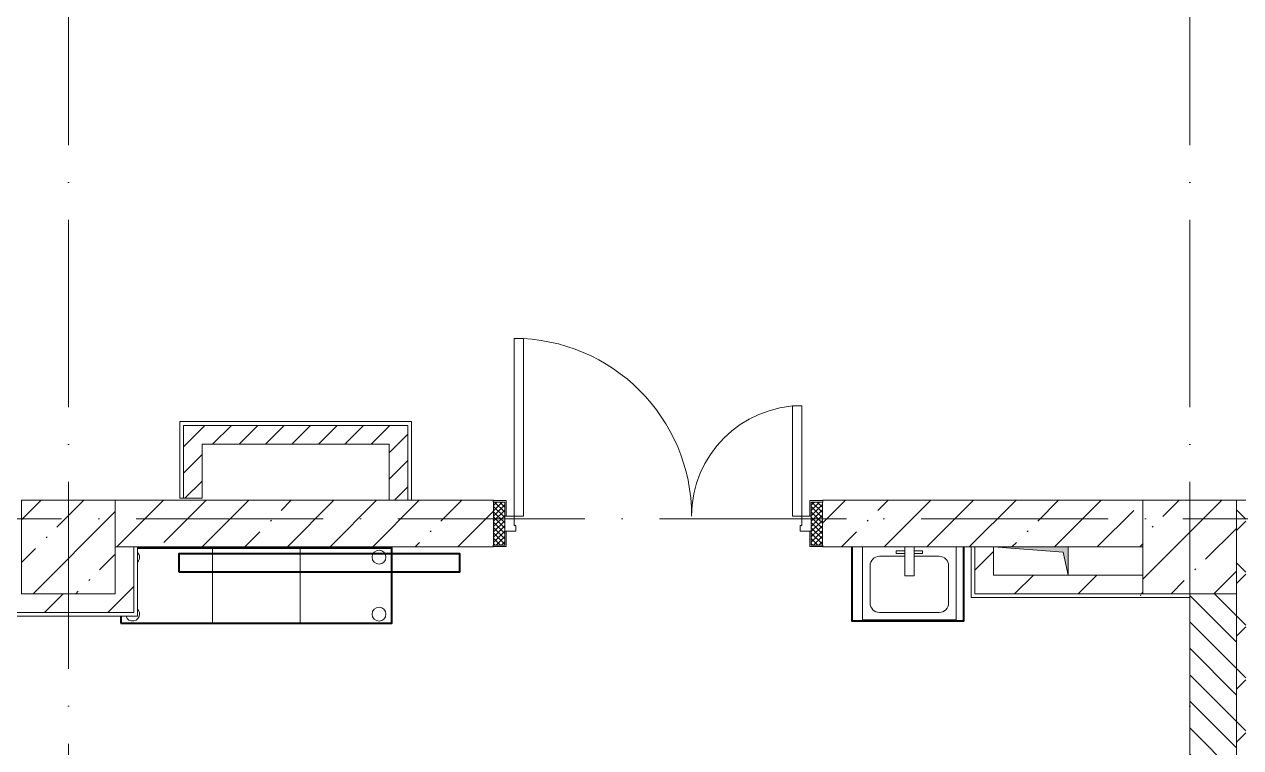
# Model space of a CAD drawing. Header units: millimetres. Extents: x -6467 to 105918, y -7090 to 92481.
# Drawn here: x 38715 to 45223, y 61858 to 65725 of the extents above; entities that cross this region are included whole.
import ezdxf

# ---------------------------------------------------------------- set-up
doc = ezdxf.new("R2010")
doc.units = ezdxf.units.MM
doc.linetypes.add('50_200_ШТРИХ_1Т_ш5_п1_п1_', pattern=[1400, 1000, -200, 0, -200])
for name, color, linetype, lineweight in [('A-DOOR', 7, 'Continuous', 9), ('A-DOOR-2', 7, 'Continuous', 5), ('A-DOOR-FRAM', 7, 'Continuous', 9), ('A-DOOR-FRAM-2', 7, 'Continuous', 5), ('A-WALL', 7, 'Continuous', 5), ('A-WALL-FNSH-1', 7, 'Continuous', 5), ('I-WALL', 7, 'Continuous', 5), ('S-COLS', 7, 'Continuous', 9), ('S-COLS-1', 7, 'Continuous', 5)]:
    doc.layers.add(name, color=color, linetype=linetype, lineweight=lineweight)
for name, color, linetype, lineweight, true_color in [('I-WALL-1', 7, 'Continuous', 5, 0x787878), ('M-EQPM-1', 7, 'Continuous', 9, 0xaaaaaa), ('M-EQPM-2', 7, 'Continuous', 9, 0xe2e2e2), ('P-SANR-FIXT-1', 7, 'Continuous', 9, 0xaaaaaa), ('мебель 2 этаж-1', 7, 'Continuous', 40, 0xaaaaaa), ('Оси-3', 7, '50_200_ШТРИХ_1Т_ш5_п1_п1_', 9, 0xaaaaaa), ('ТХ_функционал-2', 7, 'Continuous', 40, 0xaaaaaa), ('ТХ_функционал-4', 7, 'Continuous', 20, 0xaaaaaa)]:
    doc.layers.add(name, color=color, linetype=linetype, lineweight=lineweight, true_color=true_color)
pattern_1 = [(45, (0, 0), (-169.7056, 169.7056), [])]
pattern_2 = [(0, (0, 0), (406.4, 101.6), [6.706, -298.094, 6.706, -298.094, -1625.6]), (0, (0, 0), (406.4, 101.6), [-609.6, 6.706, -602.894, 6.706, -298.094, -711.2]), (0, (0, 0), (406.4, 101.6), [-1524, 6.706, -196.494, 6.706, -501.294]), (120, (152.4, 50.8), (-291.18818, 301.15272), [6.706, -298.094, 6.706, -298.094, -1625.6]), (120, (152.4, 50.8), (-291.18818, 301.15272), [-609.6, 6.706, -602.894, 6.706, -298.094, -711.2]), (120, (152.4, 50.8), (-291.18818, 301.15272), [-1524, 6.706, -196.494, 6.706, -501.294]), (240, (203.2, 254), (-115.21182, -402.75272), [6.706, -298.094, 6.706, -298.094, -1625.6]), (240, (203.2, 254), (-115.21182, -402.75272), [-609.6, 6.706, -602.894, 6.706, -298.094, -711.2]), (240, (203.2, 254), (-115.21182, -402.75272), [-1524, 6.706, -196.494, 6.706, -501.294])]
pattern_3 = [(45, (0, 0), (-70.71068, 70.71068), [])]

# ---------------------------------------------------------------- blocks, each defined once
blk = doc.blocks.new('BSC_Колонна _Прямоугольная - 500х500-V13-АИ_План этажа Радиаторы_2')
at = {"layer": 'S-COLS-1'}
h = blk.add_hatch(dxfattribs=at)
h.set_pattern_fill('FP_41', color=256, style=0, pattern_type=2)
h.set_pattern_definition([(45, (-44950, -62931.04), (-228.0985, 228.0985), []), (45, (-44721.9, -62931.04), (-228.0985, 228.0985), [403.225, -80.645, 6.706, -73.939])])
h.paths.add_polyline_path([(-250, -250), (250, -250), (250, 250), (-250, 250)])
for p, q in [((250, 250), (-250, 250)), ((-250, 250), (-250, -250)), ((250, -250), (250, 250)), ((-250, -250), (250, -250))]:
    blk.add_line(p, q, dxfattribs=at)
blk = doc.blocks.new('BSC_Колонна _Прямоугольная - 500х500-V86-АИ_План этажа Радиаторы_2')
at = {"layer": 'S-COLS-1'}
h = blk.add_hatch(dxfattribs=at)
h.set_pattern_fill('FP_114', color=256, style=0, pattern_type=2)
h.set_pattern_definition([(45, (-38950, -62931.04), (-228.0985, 228.0985), []), (45, (-38721.9, -62931.04), (-228.0985, 228.0985), [403.225, -80.645, 6.706, -73.939])])
h.paths.add_polyline_path([(-250, -250), (250, -250), (250, 250), (-250, 250)])
for p, q in [((250, 250), (-250, 250)), ((-250, 250), (-250, -250)), ((250, -250), (250, 250)), ((-250, -250), (250, -250))]:
    blk.add_line(p, q, dxfattribs=at)
blk = doc.blocks.new('SND_2D_Раковина1 - 400х300-V212-АИ_План этажа Радиаторы_2')
at = {"layer": 'P-SANR-FIXT-1'}
for p, q in [((-250, -220), (-250, 170)), ((-70, 150), (-25, 150)), ((-70, 135), (-70, 150)), ((-25, 135), (-70, 135)), ((-25, 170), (-25, 15)), ((25, 15), (25, 170)), ((70, 150), (25, 150)), ((25, 135), (70, 135)), ((70, 135), (70, 150)), ((250, 170), (250, -220)), ((-210, -130), (-210, 70)), ((-160, 120), (-25, 120)), ((25, 120), (160, 120)), ((210, 70), (210, -130)), ((-25, 15), (25, 15)), ((160, -180), (-160, -180)), ((250, -220), (-250, -220))]:
    blk.add_line(p, q, dxfattribs=at)
for centre, start, end in [((-160, 70), 90, 180), ((160, 70), 0, 90), ((-160, -130), 180, 270), ((160, -130), 270, 0)]:
    blk.add_arc(centre, 50, start, end, dxfattribs=at)
blk = doc.blocks.new('Канал вертикальный прямоугольный - Шахта - значок проема-24087328-АИ_План этажа Радиаторы_2')
at = {"layer": 'M-EQPM-2'}
blk.add_hatch(color=256, dxfattribs=at).paths.add_polyline_path([(75, 200), (-75, 200), (-75, -200), (-47.5, 172.5)])
at = {"layer": 'M-EQPM-1'}
for p, q in [((-75, -200), (-75, 200)), ((-75, 200), (75, 200)), ((-47.5, 172.5), (75, 200)), ((75, 200), (75, -200)), ((-47.5, 172.5), (-75, -200)), ((75, -200), (-75, -200))]:
    blk.add_line(p, q, dxfattribs=at)
blk = doc.blocks.new('110_Дверь_СКБ_2Ст_Наружная1 - СОШ_Д-07_1760_1440_х2400мм_Все учебные помещения_ читальные залы-25230912-АИ_План этажа Радиаторы_2')
at = {"layer": 'A-DOOR-2'}
h = blk.add_hatch(dxfattribs=at)
h.set_pattern_fill('FP_120', color=256, style=0, pattern_type=2)
h.set_pattern_definition([(135, (1456.41, 189.685), (-14.14214, -14.14214), []), (225, (1456.41, 189.685), (14.14214, -14.14214), [])])
h.paths.add_polyline_path([(899.5, -115), (899.5, 115), (839.5, 115), (839.5, -115)])
at = {"layer": 'A-DOOR-FRAM-2'}
h = blk.add_hatch(dxfattribs=at)
h.set_pattern_fill('FP_121', color=256, style=0, pattern_type=2)
h.set_pattern_definition([(45, (-666.384, 189.685), (-14.1421, 14.1421), []), (135, (-666.384, 189.685), (-14.1421, -14.1421), [])])
h.paths.add_polyline_path([(-800.5, -115), (-800.5, 115), (-860.5, 115), (-860.5, -115)])
at = {"layer": 'A-DOOR'}
for p, q in [((-750.5, 990), (-750.5, 40)), ((-700.5, 990), (-750.5, 990)), ((-700.5, 40), (-700.5, 990)), ((789.5, 630), (739.5, 630)), ((739.5, 630), (739.5, 40)), ((789.5, 40), (789.5, 630)), ((-750.5, 40), (-700.5, 40)), ((739.5, 40), (789.5, 40))]:
    blk.add_line(p, q, dxfattribs=at)
at = {"layer": 'A-DOOR-2'}
for p, q in [((-792.5, 123), (-862.5, 123)), ((-862.5, 123), (-862.5, 115)), ((-862.5, 115), (-800.5, 115)), ((-800.5, 115), (-800.5, 40)), ((-792.5, 40), (-792.5, 123)), ((901.5, 123), (831.5, 123)), ((831.5, 123), (831.5, 40)), ((839.5, 40), (839.5, 115)), ((839.5, 115), (901.5, 115)), ((901.5, 115), (901.5, 123)), ((-800.5, 40), (-792.5, 40)), ((831.5, 40), (839.5, 40)), ((-792.5, -40), (-800.5, -40)), ((-800.5, -40), (-800.5, -115)), ((-792.5, -123), (-792.5, -40)), ((839.5, -40), (831.5, -40)), ((831.5, -40), (831.5, -123)), ((839.5, -115), (839.5, -40)), ((-862.5, -115), (-862.5, -123)), ((-800.5, -115), (-862.5, -115)), ((-862.5, -123), (-792.5, -123)), ((831.5, -123), (901.5, -123)), ((901.5, -115), (839.5, -115)), ((901.5, -123), (901.5, -115))]:
    blk.add_line(p, q, dxfattribs=at)
for centre, radius, start, end in [((-750.5, 40), 950, 0, 90), ((789.5, 40), 590, 90, 180)]:
    blk.add_arc(centre, radius, start, end, dxfattribs=at)
at = {"layer": 'A-DOOR-FRAM'}
for p, q in [((-800.5, 115), (-860.5, 115)), ((-860.5, 115), (-860.5, -115)), ((-800.5, -115), (-800.5, 115)), ((899.5, 115), (839.5, 115)), ((839.5, 115), (839.5, -115)), ((899.5, -115), (899.5, 115)), ((-750.5, 40), (-800.5, 40)), ((-800.5, 40), (-800.5, -40)), ((-750.5, -10), (-750.5, 40)), ((789.5, 40), (789.5, -10)), ((839.5, 40), (789.5, 40)), ((839.5, -40), (839.5, 40)), ((-800.5, -40), (-740.5, -40)), ((-740.5, -10), (-750.5, -10)), ((-740.5, -40), (-740.5, -10)), ((789.5, -10), (779.5, -10)), ((779.5, -10), (779.5, -40)), ((779.5, -40), (839.5, -40)), ((-860.5, -115), (-800.5, -115)), ((839.5, -115), (899.5, -115))]:
    blk.add_line(p, q, dxfattribs=at)
blk = doc.blocks.new('мебель 2 этаж-28800768-АИ_План этажа Радиаторы_2')
at = {"layer": 'ТХ_функционал-2'}
blk.add_line((41494.6, 64276.3), (41494.6, 64239.1), dxfattribs=at)
at = {"layer": 'ТХ_функционал-2', "flags": 128}
for points in [[(41494.6, 64239.1), (42944.6, 64239.1), (42944.6, 64639.1), (41583.1, 64639.1)], [(45405.2, 64646.3), (45405.2, 64250.6), (46005.2, 64250.6), (46005.2, 64646.3)]]:
    blk.add_lwpolyline(points, dxfattribs=at)
blk.add_lwpolyline([(41807.1, 64511.8), (41807.1, 64611.8), (43307.1, 64611.8), (43307.1, 64511.8)], close=True, dxfattribs=at)
at = {"layer": 'ТХ_функционал-4'}
for p, q in [((41984.6, 64639.1), (41984.6, 64239.1)), ((42453.6, 64639.1), (42453.6, 64239.1))]:
    blk.add_line(p, q, dxfattribs=at)
for centre in [(42875.9, 64591.3), (42875.9, 64286.9)]:
    blk.add_circle(centre, 37, dxfattribs=at)
for centre, start, end in [((41557.6, 64591.3), 0, 41.07276), ((41557.6, 64591.3), 318.92724, 0), ((41557.6, 64286.9), 0, 41.07276), ((41557.6, 64286.9), 197.01876, 0)]:
    blk.add_arc(centre, 37, start, end, dxfattribs=at)

msp = doc.modelspace()

# ---------------------------------------------------------------- hatches: boundary and pattern name
at = {"layer": 'A-WALL'}
h = msp.add_hatch(dxfattribs=at)
h.set_pattern_fill('FP_1', color=256, style=0, pattern_type=2)
h.set_pattern_definition([(45, (0, 0), (-228.0985, 228.0985), []), (45, (228.1, 0), (-228.0985, 228.0985), [403.225, -80.645, 6.706, -73.939])])
h.paths.add_polyline_path([(44300, 62931), (44700, 62931), (44700, 63181), (42987, 63179), (42987, 62931), (44272.5, 62931)])
h.paths.add_polyline_path([(39370.4, 62931), (41223, 62933), (41223, 63181), (39200, 63181), (39200, 62931), (39320, 62931)])
at = {"layer": 'I-WALL'}
h = msp.add_hatch(dxfattribs=at)
h.set_pattern_fill('FP_4', color=256, style=0, pattern_type=2)
h.set_pattern_definition(pattern_3)
h.paths.add_polyline_path([(39666, 63191), (39666, 63581), (39566, 63581), (39566, 63191)])
h = msp.add_hatch(dxfattribs=at)
h.set_pattern_fill('FP_4', color=256, style=0, pattern_type=2)
h.set_pattern_definition(pattern_3)
h.paths.add_polyline_path([(40666, 63481), (40666, 63581), (39666, 63581), (39666, 63481)])
h = msp.add_hatch(dxfattribs=at)
h.set_pattern_fill('FP_4', color=256, style=0, pattern_type=2)
h.set_pattern_definition(pattern_3)
h.paths.add_polyline_path([(40666, 63181), (40766, 63181), (40766, 63581), (40666, 63581), (40666, 63481)])
h = msp.add_hatch(dxfattribs=at)
h.set_pattern_fill('FP_125', color=256, style=0, pattern_type=2)
h.set_pattern_definition([(45, (0, 0), (-141.42136, 141.42136), []), (135, (0, 0), (-141.42136, -141.42136), [])])
h.paths.add_polyline_path([(45250, 55181), (45250, 63181), (45200, 63181), (45200, 55181)])
h = msp.add_hatch(dxfattribs=at)
h.set_pattern_fill('FP_5', color=256, style=0, pattern_type=2)
h.set_pattern_definition(pattern_1)
h.paths.add_polyline_path([(39300, 62581), (39300, 62931), (39200, 62931), (39200, 62581)])
h = msp.add_hatch(dxfattribs=at)
h.set_pattern_fill('FP_5', color=256, style=0, pattern_type=2)
h.set_pattern_definition(pattern_1)
h.paths.add_polyline_path([(43800, 62681), (43900, 62681), (43900, 62931), (43800, 62931), (43800, 62903.5)])
h = msp.add_hatch(dxfattribs=at)
h.set_pattern_fill('FP_5', color=256, style=0, pattern_type=2)
h.set_pattern_definition(pattern_1)
h.paths.add_polyline_path([(44700, 62681), (44700, 62781), (43900, 62781), (43900, 62681), (44300, 62681)])
h = msp.add_hatch(dxfattribs=at)
h.set_pattern_fill('FP_5', color=256, style=0, pattern_type=2)
h.set_pattern_definition(pattern_1)
h.paths.add_polyline_path([(38700, 62581), (39200, 62581), (39200, 62681), (36075, 62681), (36075, 62581)])
h = msp.add_hatch(dxfattribs=at)
h.set_pattern_fill('FP_2', color=256, style=0, pattern_type=2)
h.set_pattern_definition([(135, (0, 0), (-70.71068, -70.71068), [])])
h.paths.add_polyline_path([(45200, 55681), (45200, 62681), (44950, 62681), (44950, 55681), (45183.9, 55681)])
at = {"layer": 'I-WALL-1'}
h = msp.add_hatch(dxfattribs=at)
h.set_pattern_fill('FP_3', color=256, style=0, pattern_type=2)
h.set_pattern_definition(pattern_2)
h.paths.add_polyline_path([(39546, 63191), (39566, 63191), (39566, 63601), (39546, 63601)])
h = msp.add_hatch(dxfattribs=at)
h.set_pattern_fill('FP_3', color=256, style=0, pattern_type=2)
h.set_pattern_definition(pattern_2)
h.paths.add_polyline_path([(40766, 63581), (40766, 63601), (39566, 63601), (39566, 63581), (40666, 63581)])
h = msp.add_hatch(dxfattribs=at)
h.set_pattern_fill('FP_3', color=256, style=0, pattern_type=2)
h.set_pattern_definition(pattern_2)
h.paths.add_polyline_path([(40786, 63181), (40786, 63601), (40766, 63601), (40766, 63181)])
h = msp.add_hatch(dxfattribs=at)
h.set_pattern_fill('FP_3', color=256, style=0, pattern_type=2)
h.set_pattern_definition(pattern_2)
h.paths.add_polyline_path([(39320, 62561), (39320, 62931), (39300, 62931), (39300, 62561)])
h = msp.add_hatch(dxfattribs=at)
h.set_pattern_fill('FP_3', color=256, style=0, pattern_type=2)
h.set_pattern_definition(pattern_2)
h.paths.add_polyline_path([(43800, 62661), (43800, 62931), (43780, 62931), (43780, 62661)])
h = msp.add_hatch(dxfattribs=at)
h.set_pattern_fill('FP_3', color=256, style=0, pattern_type=2)
h.set_pattern_definition(pattern_2)
h.paths.add_polyline_path([(44700, 62661), (44950, 62661), (44950, 62681), (43800, 62681), (43800, 62661), (43900, 62661)])
h = msp.add_hatch(dxfattribs=at)
h.set_pattern_fill('FP_3', color=256, style=0, pattern_type=2)
h.set_pattern_definition(pattern_2)
h.paths.add_polyline_path([(39300, 62561), (39300, 62581), (36075, 62581), (36075, 62561), (39200, 62561)])

# ---------------------------------------------------------------- linework, layer by layer
at = {"layer": 'A-WALL'}
for p, q in [((39566, 63581), (39566, 63191)), ((40766, 63581), (39566, 63581)), ((40766, 63181), (40766, 63581)), ((41225, 63181), (39200, 63181)), ((44700, 63181), (42985, 63181)), ((45250, 63181), (45200, 63181)), ((39200, 62931), (41225, 62931)), ((39300, 62931), (39300, 62581)), ((42985, 62931), (43900, 62931)), ((43800, 62931), (43800, 62681)), ((44300, 62931), (44700, 62931)), ((43800, 62681), (44700, 62681)), ((44950, 62681), (44950, 55681)), ((45200, 62681), (45200, 55181)), ((39300, 62581), (36075, 62581))]:
    msp.add_line(p, q, dxfattribs=at)
at = {"layer": 'A-WALL-FNSH-1'}
for p, q in [((39546, 63601), (39546, 63191)), ((40786, 63601), (39546, 63601)), ((40786, 63181), (40786, 63601)), ((39666, 63191), (39666, 63481)), ((39666, 63481), (40666, 63481)), ((40666, 63481), (40666, 63181)), ((39546, 63191), (39666, 63191)), ((39320, 62561), (39320, 62931)), ((43780, 62931), (43780, 62661)), ((43900, 62781), (43900, 62931)), ((44700, 62781), (43900, 62781)), ((43780, 62661), (44950, 62661)), ((36075, 62561), (39320, 62561))]:
    msp.add_line(p, q, dxfattribs=at)
at = {"layer": 'Оси-3'}
for p, q in [((38950, 91281), (38950, 52458)), ((44950, 91281), (44950, 52458)), ((104718, 63081), (-5267.3, 63081))]:
    msp.add_line(p, q, dxfattribs=at)

# ---------------------------------------------------------------- block references
at = {"layer": 'A-DOOR-2'}
msp.add_blockref('110_Дверь_СКБ_2Ст_Наружная1 - СОШ_Д-07_1760_1440_х2400мм_Все учебные помещения_ читальные залы-25230912-АИ_План этажа Радиаторы_2', (42085.5, 63056), dxfattribs=at)
at = {"layer": 'M-EQPM-1', "rotation": 269.9999999999993}
msp.add_blockref('Канал вертикальный прямоугольный - Шахта - значок проема-24087328-АИ_План этажа Радиаторы_2', (44100, 62856), dxfattribs=at)
at = {"layer": 'P-SANR-FIXT-1'}
msp.add_blockref('SND_2D_Раковина1 - 400х300-V212-АИ_План этажа Радиаторы_2', (43450, 62761), dxfattribs=at)
at = {"layer": 'S-COLS'}
for name, p in [('BSC_Колонна _Прямоугольная - 500х500-V86-АИ_План этажа Радиаторы_2', (38950, 62931)), ('BSC_Колонна _Прямоугольная - 500х500-V13-АИ_План этажа Радиаторы_2', (44950, 62931))]:
    msp.add_blockref(name, p, dxfattribs=at)
at = {"layer": 'мебель 2 этаж-1'}
msp.add_blockref('мебель 2 этаж-28800768-АИ_План этажа Радиаторы_2', (-2263.5, -1715.2), dxfattribs=at)

doc.saveas('drawing.dxf')
